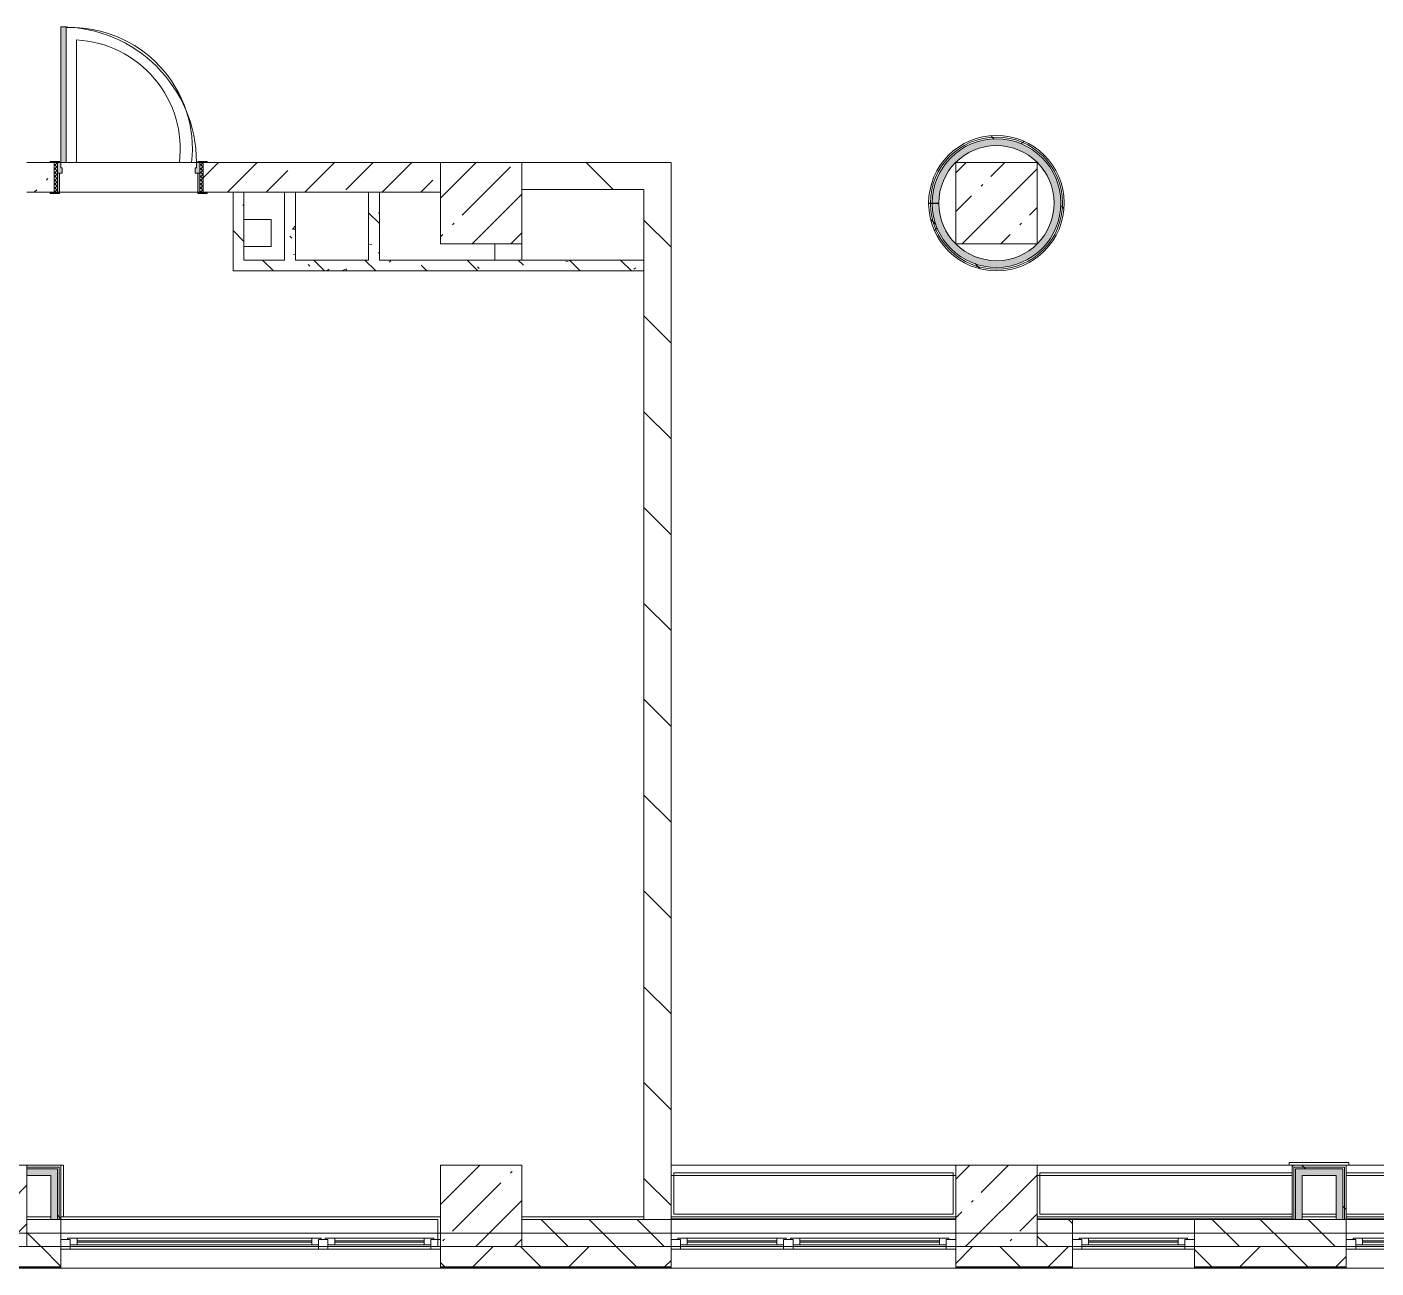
# Model space of a CAD drawing. Header units: millimetres. Extents: x 81731 to 272849, y -8553 to 29000.
# Drawn here: x 171999 to 181948, y -258 to 8900 of the extents above; entities that cross this region are included whole.
import ezdxf

# ---------------------------------------------------------------- set-up
doc = ezdxf.new("R2010")
doc.units = ezdxf.units.MM
for name, color, linetype, lineweight, true_color in [('A-DOOR-4', 7, 'Continuous', 5, 0xe2e2e2), ('A-DOOR-5', 7, 'Continuous', 5, 0xaaaaaa), ('A-DOOR-FRAM-2', 7, 'Continuous', 5, 0xe2e2e2), ('A-DOOR-FRAM-4', 7, 'Continuous', 5, 0xaaaaaa), ('A-FLOR-1', 7, 'Continuous', 5, 0xaaaaaa), ('I-WALL-22', 7, 'Continuous', 5, 0xe7e7e7), ('I-WALL-26', 7, 'Continuous', 5, 0x787878)]:
    doc.layers.add(name, color=color, linetype=linetype, lineweight=lineweight, true_color=true_color)
for name, color, linetype, lineweight in [('A-GLAZ-3', 7, 'Continuous', 5), ('A-WALL', 7, 'Continuous', 9), ('A-WALL-6', 7, 'Continuous', 5), ('I-WALL-24', 7, 'Continuous', 5), ('S-COLS-1', 7, 'Continuous', 5), ('Оси', 7, 'Continuous', 9)]:
    doc.layers.add(name, color=color, linetype=linetype, lineweight=lineweight)
pattern_1 = [(135, (145838.57, 0), (-353.553, -353.553), [])]
pattern_2 = [(135, (145838.57, 0), (-176.7767, -176.7767), [])]
pattern_3 = [(135, (145838.57, 0), (-377.171, -377.171), [533.4, -88.9, 17.78, -88.9]), (135, (145838.57, 376.94), (-377.171, -377.171), []), (50, (145838.57, 0), (637.6445, -55.787), [66.675, -733.425]), (355, (145838.6, 0), (-123.35, 668.699), [53.34, -586.74]), (100.451, (145891.7, -4.65), (514.299, 612.908), [56.665, -623.315]), (46.184, (145838.6, 177.8), (948.776, -147.15), [100.012, -1100.137]), (96.636, (145917.6, 165.5), (830.91, 865.997), [84.998, -934.973]), (351.184, (145838.6, 177.8), (830.918, 865.988), [80.01, -880.11]), (21, (145927.47, 133.35), (530.651, -357.928), [66.675, -733.425]), (326, (145927.5, 133.35), (216.308, 644.658), [53.34, -586.74]), (71.451, (145971.7, 103.5), (746.96, 286.724), [56.665, -623.315]), (37.5, (145838.57, 0), (10.8105, 295.9426), [16.764, -562.864, 16.764, -578.866, -588.962]), (37.5, (145838.57, 0), (10.8105, 295.9426), [-1175.258, 16.764, -572.198]), (7.5, (145838.57, 0), (233.869, 350.6318), [16.764, -322.834, 16.764, -549.529, -224.472]), (7.5, (145838.57, 0), (233.869, 350.6318), [-905.891, 16.764, -207.708]), (327.5, (145640.32, 0), (474.5678, -20.0513), [16.764, -205.486, 16.764, -676.656, -920.115]), (327.5, (145640.32, 0), (474.5678, -20.0513), [-915.67, 16.764, -903.351]), (317.5, (145551.42, 0), (518.452, 88.9934), [16.764, -272.161, 16.764, -443.738, -653.415]), (317.5, (145551.42, 0), (518.452, 88.9934), [-749.427, 16.764, -636.651])]
pattern_4 = [(45, (145838.6, 0), (-530.33, 530.33), []), (135, (145838.6, 0), (-530.33, -530.33), [])]

# ---------------------------------------------------------------- blocks, each defined once
blk = doc.blocks.new('BSC_Колонна _Прямоугольная - 600х600-23286269-2_4_3_птичка')
at = {"layer": 'S-COLS-1'}
h = blk.add_hatch(dxfattribs=at)
h.set_pattern_fill('FP_47', color=256, style=0, pattern_type=2)
h.set_pattern_definition([(45, (-29509.74, -7600), (-285.123, 285.123), []), (45, (-29224.6, -7600), (-285.123, 285.123), [504.031, -100.806, 16.764, -84.042])])
h.paths.add_polyline_path([(-300, -300), (300, -300), (300, 300), (-300, 300)])
for p, q in [((300, 300), (-300, 300)), ((-300, 300), (-300, -300)), ((300, -300), (300, 300)), ((-300, -300), (300, -300))]:
    blk.add_line(p, q, dxfattribs=at)
blk = doc.blocks.new('BSC_Колонна _Прямоугольная - 600х600-V82-2_4_3_птичка')
at = {"layer": 'S-COLS-1'}
h = blk.add_hatch(dxfattribs=at)
h.set_pattern_fill('FP_53', color=256, style=0, pattern_type=2)
h.set_pattern_definition([(45, (-25860, -200), (-285.123, 285.123), []), (45, (-25574.88, -200), (-285.123, 285.123), [504.031, -100.806, 16.764, -84.042])])
h.paths.add_polyline_path([(-105.1, -300), (300, -300), (300, 300), (-300, 300), (-300, -300)])
for p, q in [((300, 300), (-300, 300)), ((-300, 300), (-300, -300)), ((300, -300), (300, 300)), ((-300, -300), (300, -300))]:
    blk.add_line(p, q, dxfattribs=at)
blk = doc.blocks.new('BSC_Колонна _Прямоугольная - 600х600-V83-2_4_3_птичка')
at = {"layer": 'S-COLS-1'}
h = blk.add_hatch(dxfattribs=at)
h.set_pattern_fill('FP_54', color=256, style=0, pattern_type=2)
h.set_pattern_definition([(45, (-29509.74, -200), (-285.123, 285.123), []), (45, (-29224.6, -200), (-285.123, 285.123), [504.031, -100.806, 16.764, -84.042])])
h.paths.add_polyline_path([(-300, -300), (300, -300), (300, 300), (-300, 300)])
for p, q in [((300, 300), (-300, 300)), ((-300, 300), (-300, -300)), ((300, -300), (300, 300)), ((-300, -300), (300, -300))]:
    blk.add_line(p, q, dxfattribs=at)
blk = doc.blocks.new('BSC_Колонна _Прямоугольная - 600х600-V112-2_4_3_птичка')
at = {"layer": 'S-COLS-1'}
h = blk.add_hatch(dxfattribs=at)
h.set_pattern_fill('FP_88', color=256, style=0, pattern_type=2)
h.set_pattern_definition([(45, (-33310, -7600), (-285.123, 285.123), []), (45, (-33024.88, -7600), (-285.123, 285.123), [504.031, -100.806, 16.764, -84.042])])
h.paths.add_polyline_path([(-135, -300), (300, -300), (300, 300), (-300, 300), (-300, -300)])
for p, q in [((300, 300), (-300, 300)), ((-300, 300), (-300, -300)), ((300, -300), (300, 300)), ((-300, -300), (300, -300))]:
    blk.add_line(p, q, dxfattribs=at)
blk = doc.blocks.new('BSC_Колонна _Прямоугольная - 600х600-V113-2_4_3_птичка')
at = {"layer": 'S-COLS-1'}
h = blk.add_hatch(dxfattribs=at)
h.set_pattern_fill('FP_89', color=256, style=0, pattern_type=2)
h.set_pattern_definition([(45, (-33310, -200), (-285.123, 285.123), []), (45, (-33024.88, -200), (-285.123, 285.123), [504.031, -100.806, 16.764, -84.042])])
h.paths.add_polyline_path([(-300, -300), (300, -300), (300, 300), (-300, 300)])
for p, q in [((300, 300), (-300, 300)), ((-300, 300), (-300, -300)), ((300, -300), (300, 300)), ((-300, -300), (300, -300))]:
    blk.add_line(p, q, dxfattribs=at)
blk = doc.blocks.new('120_Окно_СКБ_2Ст - 120_Окно_СКБ_2Ст 2100х2400 _мал створка справа_-22446225-2_4_3_птичка')
at = {"layer": 'A-GLAZ-3'}
for p, q in [((-1050, -127), (-1050, -57)), ((-1050, -57), (-980, -57)), ((1050, -57), (-1050, -57)), ((-980, -57), (-980, -127)), ((150, -87), (-980, -87)), ((-980, -87), (-980, -127)), ((-930, -137), (-930, -87)), ((100, -137), (100, -87)), ((150, -127), (150, -57)), ((150, -57), (220, -57)), ((150, -127), (150, -87)), ((220, -57), (220, -127)), ((980, -87), (220, -87)), ((220, -87), (220, -127)), ((270, -137), (270, -87)), ((930, -137), (930, -87)), ((980, -127), (980, -57)), ((980, -57), (1050, -57)), ((980, -127), (980, -87)), ((1050, -57), (1050, -127)), ((-980, -127), (-1050, -127)), ((-1050, -127), (-1000, -127)), ((-980, -127), (-1000, -127)), ((-1000, -127), (-1000, -137)), ((-1000, -137), (170, -137)), ((170, -137), (-1000, -137)), ((-930, -107), (100, -107)), ((100, -117), (-930, -117)), ((220, -127), (150, -127)), ((170, -127), (150, -127)), ((170, -127), (200, -127)), ((170, -137), (170, -127)), ((220, -127), (200, -127)), ((200, -127), (200, -137)), ((200, -137), (1000, -137)), ((1000, -137), (200, -137)), ((270, -107), (930, -107)), ((930, -117), (270, -117)), ((1050, -127), (980, -127)), ((1000, -127), (980, -127)), ((1000, -127), (1050, -127)), ((1000, -137), (1000, -127))]:
    blk.add_line(p, q, dxfattribs=at)
blk = doc.blocks.new('110_Дверь_СКБ_1Ст_Внутренняя1 - Д-4к_п__1100x2100h_Артистические EI30-V161-2_4_3_птичка')
at = {"layer": 'A-DOOR-4'}
h = blk.add_hatch(color=256, dxfattribs=at)
h.paths.add_polyline_path([(537.5, 30), (537.5, 110), (512.5, 110), (512.5, 70), (502.5, 70), (502.5, 30)])
h.paths.add_polyline_path([(-477.5, 30), (-477.5, 70), (-487.5, 70), (-487.5, 110), (-512.5, 110), (-512.5, 30)])
at = {"layer": 'A-DOOR-5'}
h = blk.add_hatch(dxfattribs=at)
h.set_pattern_fill('FP_21', color=256, style=0, pattern_type=2)
h.set_pattern_definition([(135, (1751.41, 174.685), (-14.14214, -14.14214), []), (225, (1751.41, 174.685), (14.14214, -14.14214), [])])
h.paths.add_polyline_path([(562.5, -110), (562.5, 110), (537.5, 110), (537.5, -110)])
at = {"layer": 'A-DOOR-FRAM-2'}
for points in [[(-447.5, 110), (-447.5, 1110), (-487.5, 1110), (-487.5, 110)], [(-497.5, 110), (-497.5, 118), (-567.5, 118), (-567.5, 110)], [(592.5, 110), (592.5, 118), (522.5, 118), (522.5, 110)], [(-497.5, -110), (-497.5, 30), (-512.5, 30), (-512.5, -110)], [(537.5, -110), (537.5, 30), (522.5, 30), (522.5, -110)], [(-497.5, -118), (-497.5, -110), (-567.5, -110), (-567.5, -118)], [(592.5, -118), (592.5, -110), (522.5, -110), (522.5, -118)]]:
    blk.add_hatch(color=256, dxfattribs=at).paths.add_polyline_path(points)
at = {"layer": 'A-DOOR-FRAM-4'}
h = blk.add_hatch(dxfattribs=at)
h.set_pattern_fill('FP_22', color=256, style=0, pattern_type=2)
h.set_pattern_definition([(45, (-371.384, 174.685), (-14.1421, 14.1421), []), (135, (-371.384, 174.685), (-14.1421, -14.1421), [])])
h.paths.add_polyline_path([(-512.5, -110), (-512.5, 110), (-537.5, 110), (-537.5, -110)])
at = {"layer": 'A-DOOR-5'}
for p, q in [((-487.5, 1110), (-487.5, 110)), ((-447.5, 1110), (-487.5, 1110)), ((-447.5, 110), (-447.5, 1110)), ((-487.5, 110), (-447.5, 110))]:
    blk.add_line(p, q, dxfattribs=at)
blk.add_arc((-487.5, 110), 1000, 360, 90, dxfattribs=at)
at = {"layer": 'A-DOOR-FRAM-4'}
for p, q in [((-497.5, 118), (-567.5, 118)), ((-567.5, 118), (-567.5, 110)), ((-567.5, 110), (-497.5, 110)), ((-512.5, 110), (-537.5, 110)), ((-537.5, 110), (-537.5, -110)), ((-487.5, 110), (-512.5, 110)), ((-512.5, 110), (-512.5, 30)), ((-512.5, -110), (-512.5, 110)), ((-497.5, 110), (-512.5, 110)), ((-512.5, 110), (-512.5, 109)), ((-512.5, 109), (-497.5, 109)), ((-497.5, 110), (-497.5, 118)), ((-497.5, 109), (-497.5, 110)), ((-487.5, 70), (-487.5, 110)), ((512.5, 110), (512.5, 70)), ((537.5, 110), (512.5, 110)), ((592.5, 118), (522.5, 118)), ((522.5, 118), (522.5, 110)), ((537.5, 110), (522.5, 110)), ((522.5, 110), (522.5, 109)), ((522.5, 110), (592.5, 110)), ((522.5, 109), (537.5, 109)), ((537.5, 30), (537.5, 110)), ((562.5, 110), (537.5, 110)), ((537.5, 110), (537.5, -110)), ((537.5, 109), (537.5, 110)), ((562.5, -110), (562.5, 110)), ((592.5, 110), (592.5, 118)), ((-512.5, 30), (-477.5, 30)), ((-497.5, 30), (-512.5, 30)), ((-512.5, 30), (-512.5, -110)), ((-497.5, -110), (-497.5, 30)), ((-477.5, 70), (-487.5, 70)), ((-477.5, 30), (-477.5, 70)), ((512.5, 70), (502.5, 70)), ((502.5, 70), (502.5, 30)), ((502.5, 30), (537.5, 30)), ((537.5, 30), (522.5, 30)), ((522.5, 30), (522.5, -110)), ((537.5, -110), (537.5, 30)), ((-497.5, -110), (-567.5, -110)), ((-567.5, -110), (-567.5, -118)), ((-567.5, -118), (-497.5, -118)), ((-537.5, -110), (-512.5, -110)), ((-512.5, -110), (-497.5, -110)), ((-497.5, -118), (-497.5, -110)), ((522.5, -110), (537.5, -110)), ((592.5, -110), (522.5, -110)), ((522.5, -110), (522.5, -118)), ((522.5, -118), (592.5, -118)), ((537.5, -110), (562.5, -110)), ((592.5, -118), (592.5, -110))]:
    blk.add_line(p, q, dxfattribs=at)
blk = doc.blocks.new('120_Окно_СКБ_2Ст - 120_Окно_СКБ_2Ст 2800х2500 4-24273432-2_4_3_птичка')
at = {"layer": 'A-GLAZ-3'}
for p, q in [((-1400, -127), (-1400, -57)), ((-1400, -57), (-1330, -57)), ((1400, -57), (-1400, -57)), ((-1330, -57), (-1330, -127)), ((-570, -87), (-1330, -87)), ((-1330, -87), (-1330, -127)), ((-1280, -137), (-1280, -87)), ((-620, -137), (-620, -87)), ((-570, -127), (-570, -57)), ((-570, -57), (-500, -57)), ((-570, -127), (-570, -87)), ((-500, -57), (-500, -127)), ((1330, -87), (-500, -87)), ((-500, -87), (-500, -127)), ((-450, -137), (-450, -87)), ((1280, -137), (1280, -87)), ((1330, -127), (1330, -57)), ((1330, -57), (1400, -57)), ((1330, -127), (1330, -87)), ((1400, -57), (1400, -127)), ((-1330, -127), (-1400, -127)), ((-1400, -127), (-1350, -127)), ((-1330, -127), (-1350, -127)), ((-1350, -127), (-1350, -137)), ((-1350, -137), (-550, -137)), ((-550, -137), (-1350, -137)), ((-1280, -107), (-620, -107)), ((-620, -117), (-1280, -117)), ((-500, -127), (-570, -127)), ((-550, -127), (-570, -127)), ((-550, -127), (-520, -127)), ((-550, -137), (-550, -127)), ((-500, -127), (-520, -127)), ((-520, -127), (-520, -137)), ((-520, -137), (1350, -137)), ((1350, -137), (-520, -137)), ((-450, -107), (1280, -107)), ((1280, -117), (-450, -117)), ((1400, -127), (1330, -127)), ((1350, -127), (1330, -127)), ((1350, -127), (1400, -127)), ((1350, -137), (1350, -127))]:
    blk.add_line(p, q, dxfattribs=at)
blk = doc.blocks.new('120_Окно_СКБ_1Ст - 120_Окно_СКБ_1Ст 900х2500_h_-20664874-2_4_3_птичка')
at = {"layer": 'A-GLAZ-3'}
for p, q in [((-450, -127), (-450, -57)), ((-450, -57), (-380, -57)), ((450, -57), (-450, -57)), ((-380, -57), (-380, -127)), ((380, -87), (-380, -87)), ((-380, -87), (-380, -127)), ((-330, -137), (-330, -87)), ((330, -137), (330, -87)), ((380, -127), (380, -57)), ((380, -57), (450, -57)), ((380, -127), (380, -87)), ((450, -57), (450, -127)), ((-380, -127), (-450, -127)), ((-450, -127), (-400, -127)), ((-380, -127), (-400, -127)), ((-400, -127), (-400, -137)), ((-400, -137), (400, -137)), ((400, -137), (-400, -137)), ((-330, -107), (330, -107)), ((330, -117), (-330, -117)), ((450, -127), (380, -127)), ((400, -127), (380, -127)), ((400, -127), (450, -127)), ((400, -137), (400, -127))]:
    blk.add_line(p, q, dxfattribs=at)
blk = doc.blocks.new('Зашивка приборов отопления23 - Зашивка приборов отопления-33321838-2_4_3_птичка')
at = {"layer": 'A-WALL-6'}
for p, q in [((36640, 23400), (34540, 23400)), ((34540, 23079), (36640, 23079)), ((36640, 23079), (34540, 23079)), ((34540, 23004), (36640, 23004))]:
    blk.add_line(p, q, dxfattribs=at)
blk = doc.blocks.new('Зашивка приборов отопления24 - Зашивка приборов отопления-33321996-2_4_3_птичка')
at = {"layer": 'A-WALL-6'}
for p, q in [((36640, 23400), (34760, 23400)), ((34760, 23079), (36640, 23079)), ((36640, 23079), (34760, 23079)), ((34760, 23004), (36640, 23004))]:
    blk.add_line(p, q, dxfattribs=at)
blk = doc.blocks.new('Зашивка приборов отопления25 - Зашивка приборов отопления-33322064-2_4_3_птичка')
at = {"layer": 'A-WALL-6'}
for p, q in [((36640, 23400), (34540, 23400)), ((34540, 23104), (34540, 23079)), ((34540, 23079), (36640, 23079)), ((36640, 23079), (34540, 23079)), ((34540, 23079), (34540, 23004)), ((34540, 23004), (36640, 23004))]:
    blk.add_line(p, q, dxfattribs=at)

msp = doc.modelspace()

# ---------------------------------------------------------------- hatches: boundary and pattern name
at = {"layer": 'A-WALL-6'}
h = msp.add_hatch(dxfattribs=at)
h.set_pattern_fill('FP_76', color=256, style=0, pattern_type=2)
h.set_pattern_definition(pattern_2)
h.paths.add_polyline_path([(172248.3, -100), (172248.3, 100), (171998.6, 100), (171998.6, -100), (172057.2, -100)])
h = msp.add_hatch(dxfattribs=at)
h.set_pattern_fill('FP_76', color=256, style=0, pattern_type=2)
h.set_pattern_definition(pattern_2)
h.paths.add_polyline_path([(176748.6, -100), (176748.6, 100), (175648.3, 100), (175648.3, -100), (176694.8, -100)])
h = msp.add_hatch(dxfattribs=at)
h.set_pattern_fill('FP_76', color=256, style=0, pattern_type=2)
h.set_pattern_definition(pattern_2)
h.paths.add_polyline_path([(180868.6, -100), (181728.6, -100), (181728.6, 100), (180608.6, 100), (180608.6, -100)])
h.paths.add_polyline_path([(179448.6, -100), (179708.6, -100), (179708.6, 100), (179448.6, 100)])
h = msp.add_hatch(dxfattribs=at)
h.set_pattern_fill('FP_66', color=256, style=0, pattern_type=2)
h.set_pattern_definition([(45, (145838.57, 0), (-353.5534, 353.5534), []), (135, (145838.57, 0), (-353.5534, -353.5534), [])])
h.paths.add_polyline_path([(221538.6, -250), (221538.6, -100), (217398.6, -100), (217398.6, -250), (220752, -250)])
h.paths.add_polyline_path([(215186.9, -250), (216498.6, -250), (216498.6, -100), (212898.6, -100), (212898.6, -250), (213331.8, -250)])
h.paths.add_polyline_path([(207766.7, -250), (207898.6, -250), (207898.6, -100), (206748.6, -100), (206748.6, -250), (206839.2, -250)])
h.paths.add_polyline_path([(202748.6, -250), (202998.6, -250), (202998.6, -100), (202248.6, -100), (202248.6, -250), (202665.4, -250)])
h.paths.add_polyline_path([(204648.6, -250), (204648.6, -100), (203898.6, -100), (203898.6, -250), (204056.6, -250)])
h.paths.add_polyline_path([(210998.6, -250), (211998.6, -250), (211998.6, -100), (210998.6, -100)])
h.paths.add_polyline_path([(199148.6, -250), (199148.6, -100), (197748.6, -100), (197748.6, -250), (198491.5, -250)])
h.paths.add_polyline_path([(194648.6, -250), (194648.6, -100), (193248.6, -100), (193248.6, -250), (193853.9, -250)])
h.paths.add_polyline_path([(191071.4, -250), (191148.6, -250), (191148.6, -100), (190774.9, -100), (190774.9, -250)])
h.paths.add_polyline_path([(189248.6, -250), (189874.9, -250), (189874.9, -100), (188498.6, -100), (188498.6, -250), (189216.3, -250)])
h.paths.add_polyline_path([(181728.6, -250), (181728.6, -100), (180608.6, -100), (180608.6, -250), (181332.4, -250)])
h.paths.add_polyline_path([(184878.6, -250), (185398.6, -250), (185398.6, -100), (183828.6, -100), (183828.6, -250), (184578.7, -250)])
h.paths.add_polyline_path([(179013.6, -250), (179708.6, -250), (179708.6, -100), (178848.6, -100), (178848.6, -250)])
h.paths.add_polyline_path([(176694.8, -250), (176748.6, -250), (176748.6, -100), (175048.3, -100), (175048.3, -250), (176231, -250)])
h.paths.add_polyline_path([(167883.4, -250), (168548.6, -250), (168548.6, -100), (167448.6, -100), (167448.6, -250)])
h.paths.add_polyline_path([(162318.2, -250), (163098.6, -250), (163098.6, -100), (161948.6, -100), (161948.6, -250)])
h.paths.add_polyline_path([(163998.6, -250), (164648.6, -250), (164648.6, -100), (163998.6, -100)])
h.paths.add_polyline_path([(170648.6, -250), (172248.3, -250), (172248.3, -100), (170648.6, -100)])
h.paths.add_polyline_path([(154398.6, -250), (154398.6, -100), (150468.6, -100), (150468.6, -250), (153970.6, -250)])
h.paths.add_polyline_path([(148405.4, -250), (149568.6, -250), (149568.6, -100), (145578.6, -100), (145578.6, -250), (146550.4, -250)])
h.paths.add_polyline_path([(157498.6, -250), (158848.6, -250), (158848.6, -100), (157498.6, -100)])
at = {"layer": 'I-WALL-22'}
for points in [[(179170.7, 7125.5), (179246.4, 7135.2), (179350.8, 7171.9), (179388.4, 7190), (179451, 7233.7), (179505.8, 7286.9), (179551.3, 7348.2), (179586.5, 7415.9), (179610.3, 7488.5), (179622.2, 7563.9), (179621.9, 7640.2), (179609.3, 7715.5), (179584.9, 7787.8), (179549.1, 7855.3), (179477.4, 7940.7), (179447.8, 7968.9), (179384.9, 8012), (179315.8, 8044.6), (179242.5, 8065.6), (179166.7, 8074.7), (179090.4, 8071.4), (179013.6, 8055.2), (178944.3, 8028.8), (178878.2, 7990.6), (178819.1, 7942.2), (178768.6, 7885), (178727.8, 7820.5), (178697.9, 7750.2), (178679.7, 7676.1), (178673.6, 7600), (178723.6, 7600), (178729.7, 7671.7), (178751.8, 7750.3), (178777.4, 7807), (178817.7, 7866.7), (178867.4, 7918.7), (178925.2, 7961.6), (179013.6, 8001.5), (179058.3, 8015.3), (179129.6, 8024.6), (179201.6, 8021.7), (179272, 8006.7), (179338.8, 7980), (179400.3, 7942.5), (179454.4, 7895.1), (179499.9, 7839.2), (179544.5, 7750.3), (179559.4, 7708.7), (179571.9, 7637.8), (179572.2, 7565.8), (179560.3, 7494.8), (179536.7, 7426.8), (179501.9, 7363.8), (179448.5, 7300), (179403.2, 7259.7), (179342.1, 7221.6), (179275.5, 7194.4), (179205.2, 7178.8), (179133.3, 7175.3), (179061.8, 7183.9), (178992.9, 7204.6), (178928.3, 7236.5), (178848.6, 7301.1), (178820, 7330.5), (178779.2, 7389.8), (178749, 7455.2), (178730.3, 7524.7), (178723.6, 7596.4), (178673.6, 7595.9), (178680.4, 7519.9), (178699.3, 7445.9), (178729.7, 7375.9), (178771, 7311.7), (178822.1, 7255), (178881.6, 7207.1), (178948, 7169.4), (179019.5, 7142.9), (179094.4, 7128.1)], [(172173.6, 425), (172173.6, 475), (171998.6, 475), (171998.6, 425)], [(172173.6, 100), (172223.6, 100), (172223.6, 475), (172173.6, 475), (172173.6, 230.5)], [(181353.6, 100), (181403.6, 100), (181403.6, 475), (181353.6, 475), (181353.6, 230.5)], [(181653.6, 425), (181703.6, 425), (181703.6, 475), (181403.6, 475), (181403.6, 425)], [(181703.6, 100), (181703.6, 425), (181653.6, 425), (181653.6, 100)]]:
    msp.add_hatch(color=256, dxfattribs=at).paths.add_polyline_path(points)
at = {"layer": 'I-WALL-24'}
h = msp.add_hatch(dxfattribs=at)
h.set_pattern_fill('FP_160', color=256, style=0, pattern_type=2)
h.set_pattern_definition(pattern_4)
h.paths.add_polyline_path([(179151.8, 7100), (179229.9, 7106.7), (179305.9, 7125.4), (179404, 7171.9), (179444.7, 7197.1), (179504, 7248.3), (179554.6, 7308.2), (179595.2, 7375.2), (179624.8, 7447.7), (179642.8, 7524), (179648.6, 7602.1), (179642.1, 7680.2), (179623.5, 7756.3), (179593.2, 7828.6), (179552.1, 7895.3), (179477.4, 7974.7), (179441.2, 8005.4), (179374.3, 8046.1), (179301.9, 8075.9), (179225.6, 8094), (179147.5, 8100), (179069.4, 8093.7), (178993.2, 8075.3), (178920.9, 8045.2), (178854.2, 8004.1), (178794.6, 7953.2), (178743.8, 7893.5), (178702.9, 7826.7), (178672, 7750.3), (178654.7, 7678.1), (178648.6, 7600), (178661.1, 7600), (178667.4, 7678.1), (178686.1, 7754.2), (178716.8, 7826.3), (178758.6, 7892.5), (178810.5, 7951.2), (178871.1, 8000.8), (178938.9, 8040.1), (179013.6, 8068.3), (179088.8, 8083.8), (179167.1, 8087.1), (179244.9, 8077.9), (179320.2, 8056.3), (179391.1, 8022.9), (179477.4, 7957.9), (179512.4, 7924.5), (179559.7, 7862), (179596.3, 7792.8), (179621.4, 7718.5), (179634.3, 7641.3), (179634.7, 7562.9), (179622.4, 7485.5), (179598, 7411.1), (179561.9, 7341.5), (179515.2, 7278.7), (179459, 7224.1), (179379.5, 7171.9), (179324.1, 7145.2), (179249, 7123), (179171.3, 7113), (179093, 7115.7), (179013.6, 7131.8), (178918.4, 7171.9), (178874.6, 7196.8), (178813.5, 7245.9), (178761.1, 7304.1), (178718.7, 7370), (178687.4, 7441.9), (178668.1, 7517.8), (178661.1, 7595.8), (178648.6, 7595.7), (178655.4, 7517.7), (178674.3, 7441.6), (178704.9, 7369.5), (178746.3, 7303), (178797.7, 7243.8), (178857.6, 7193.4), (178924.7, 7152.9), (179013.6, 7119.6), (179073.6, 7105.6)])
h = msp.add_hatch(dxfattribs=at)
h.set_pattern_fill('FP_160', color=256, style=0, pattern_type=2)
h.set_pattern_definition(pattern_4)
h.paths.add_polyline_path([(179171.3, 7113), (179249, 7123), (179324.1, 7145.2), (179394.7, 7179.2), (179477.4, 7241.9), (179515.2, 7278.7), (179561.9, 7341.5), (179598, 7411.1), (179622.4, 7485.5), (179634.7, 7562.9), (179634.3, 7641.3), (179610.7, 7750.3), (179596.3, 7792.8), (179559.7, 7862), (179512.4, 7924.5), (179455.7, 7978.6), (179391.1, 8022.9), (179320.2, 8056.3), (179244.9, 8077.9), (179167.1, 8087.1), (179088.8, 8083.8), (179012.1, 8068), (178938.9, 8040.1), (178871.1, 8000.8), (178810.5, 7951.2), (178758.6, 7892.5), (178716.8, 7826.3), (178685.1, 7750.3), (178667.4, 7678.1), (178661.1, 7600), (178673.6, 7600), (178679.7, 7676.1), (178698, 7750.3), (178727.8, 7820.5), (178768.6, 7885), (178819.1, 7942.2), (178878.2, 7990.6), (178944.3, 8028.8), (179015.6, 8056), (179090.4, 8071.4), (179166.7, 8074.7), (179242.5, 8065.6), (179315.8, 8044.6), (179384.9, 8012), (179447.8, 7968.9), (179503.1, 7916.2), (179549.1, 7855.3), (179584.9, 7787.8), (179609.3, 7715.5), (179621.9, 7640.2), (179622.2, 7563.9), (179610.3, 7488.5), (179586.5, 7415.9), (179551.3, 7348.2), (179505.8, 7286.9), (179451, 7233.7), (179388.4, 7190), (179319.6, 7156.9), (179246.4, 7135.2), (179170.7, 7125.5), (179094.4, 7128.1), (179013.6, 7145.1), (178943.7, 7171.9), (178881.6, 7207.1), (178822.1, 7255), (178771, 7311.7), (178729.7, 7375.9), (178699.3, 7445.9), (178680.4, 7519.9), (178673.6, 7595.9), (178661.1, 7595.8), (178668.1, 7517.8), (178687.4, 7441.9), (178718.7, 7370), (178761.1, 7304.1), (178813.5, 7245.9), (178874.6, 7196.8), (178942.7, 7158.1), (179016.1, 7130.8), (179093, 7115.7)])
h = msp.add_hatch(dxfattribs=at)
h.set_pattern_fill('FP_74', color=256, style=0, pattern_type=2)
h.set_pattern_definition([(45, (145838.57, 0), (-285.123, 285.123), []), (45, (146123.7, 0), (-285.123, 285.123), [504.031, -100.806, 16.764, -84.042])])
h.paths.add_polyline_path([(173898.6, 7680), (175048.3, 7680), (175048.3, 7900), (173298.6, 7900), (173298.6, 7680), (173598.6, 7680)])
h.paths.add_polyline_path([(172168.6, 7680), (172198.6, 7680), (172198.6, 7900), (171998.6, 7900), (171998.6, 7680)])
h = msp.add_hatch(dxfattribs=at)
h.set_pattern_fill('FP_77', color=256, style=0, pattern_type=2)
h.set_pattern_definition(pattern_1)
h.paths.add_polyline_path([(176548.6, 7700), (176748.6, 7700), (176748.6, 7900), (175648.3, 7900), (175648.3, 7700), (176231, 7700)])
h = msp.add_hatch(dxfattribs=at)
h.set_pattern_fill('FP_77', color=256, style=0, pattern_type=2)
h.set_pattern_definition(pattern_1)
h.paths.add_polyline_path([(176748.6, 100), (176748.6, 7700), (176548.6, 7700), (176548.6, 100), (176694.8, 100)])
h = msp.add_hatch(dxfattribs=at)
h.set_pattern_fill('FP_160', color=256, style=0, pattern_type=2)
h.set_pattern_definition(pattern_4)
h.paths.add_polyline_path([(172236.1, 100), (172248.6, 100), (172248.6, 500), (172236.1, 500), (172236.1, 230.5)])
h = msp.add_hatch(dxfattribs=at)
h.set_pattern_fill('FP_160', color=256, style=0, pattern_type=2)
h.set_pattern_definition(pattern_4)
h.paths.add_polyline_path([(181341.1, 100), (181341.1, 500), (181328.6, 500), (181332.4, 100)])
h = msp.add_hatch(dxfattribs=at)
h.set_pattern_fill('FP_160', color=256, style=0, pattern_type=2)
h.set_pattern_definition(pattern_4)
h.paths.add_polyline_path([(181341.1, 487.5), (181728.6, 487.5), (181728.6, 500), (181341.1, 500)])
h = msp.add_hatch(dxfattribs=at)
h.set_pattern_fill('FP_160', color=256, style=0, pattern_type=2)
h.set_pattern_definition(pattern_4)
h.paths.add_polyline_path([(172223.6, 100), (172236.1, 100), (172236.1, 487.5), (172223.6, 487.5), (172223.6, 230.5)])
h = msp.add_hatch(dxfattribs=at)
h.set_pattern_fill('FP_160', color=256, style=0, pattern_type=2)
h.set_pattern_definition(pattern_4)
h.paths.add_polyline_path([(181703.6, 475), (181716.1, 475), (181716.1, 487.5), (181353.6, 487.5), (181353.6, 475), (181403.6, 475)])
h = msp.add_hatch(dxfattribs=at)
h.set_pattern_fill('FP_160', color=256, style=0, pattern_type=2)
h.set_pattern_definition(pattern_4)
h.paths.add_polyline_path([(181703.6, 100), (181716.1, 100), (181716.1, 475), (181703.6, 475), (181703.6, 230.5)])
h = msp.add_hatch(dxfattribs=at)
h.set_pattern_fill('FP_160', color=256, style=0, pattern_type=2)
h.set_pattern_definition(pattern_4)
h.paths.add_polyline_path([(181728.6, 100), (181728.6, 487.5), (181716.1, 487.5), (181716.1, 100)])
at = {"layer": 'I-WALL-26'}
h = msp.add_hatch(dxfattribs=at)
h.set_pattern_fill('FP_81', color=256, style=0, pattern_type=2)
h.set_pattern_definition(pattern_3)
h.paths.add_polyline_path([(173598.6, 7100), (173598.6, 7680), (173518.6, 7680), (173518.6, 7100)])
h = msp.add_hatch(dxfattribs=at)
h.set_pattern_fill('FP_81', color=256, style=0, pattern_type=2)
h.set_pattern_definition(pattern_3)
h.paths.add_polyline_path([(173978.6, 7180), (173978.6, 7680), (173898.6, 7680), (173898.6, 7180)])
h = msp.add_hatch(dxfattribs=at)
h.set_pattern_fill('FP_81', color=256, style=0, pattern_type=2)
h.set_pattern_definition(pattern_3)
h.paths.add_polyline_path([(174598.3, 7180), (174598.3, 7680), (174518.3, 7680), (174518.3, 7180)])
h = msp.add_hatch(dxfattribs=at)
h.set_pattern_fill('FP_81', color=256, style=0, pattern_type=2)
h.set_pattern_definition(pattern_3)
h.paths.add_polyline_path([(176548.6, 7100), (176548.6, 7180), (173598.6, 7180), (173598.6, 7100), (176231, 7100)])

# ---------------------------------------------------------------- linework, layer by layer
at = {"layer": 'A-FLOR-1'}
for p, q in [((172363.6, 7900), (172363.6, 8804)), ((173248.6, 7900), (172288.6, 7900)), ((173598.6, 7480), (173798.3, 7480)), ((173798.3, 7480), (173798.3, 7280)), ((173798.3, 7280), (173598.6, 7280)), ((172248.6, 500), (172268.6, 500)), ((172268.6, 500), (172268.6, 120)), ((181307.6, 500), (181307.6, 520)), ((181307.6, 520), (181747.6, 520)), ((181747.6, 520), (181747.6, 500)), ((176768.6, 445), (176768.6, 140)), ((178828.6, 445), (176768.6, 445)), ((178828.6, 140), (178828.6, 445)), ((181328.6, 445), (179468.6, 445)), ((179468.6, 445), (179468.6, 140)), ((184088.6, 445), (181728.6, 445)), ((176768.6, 140), (178828.6, 140)), ((179468.6, 140), (181328.6, 140)), ((181403.6, 140), (181653.6, 140)), ((181728.6, 140), (183808.6, 140))]:
    msp.add_line(p, q, dxfattribs=at)
for radius, start, end in [(895, 353.58484, 92.24174), (805, 352.86408, 87.15183)]:
    msp.add_arc((172323.6, 8000), radius, start, end, dxfattribs=at)
at = {"layer": 'A-WALL'}
for p, q in [((173598.6, 7680), (173518.6, 7680)), ((173978.6, 7680), (173898.6, 7680)), ((175448.3, 7180), (175648.3, 7180)), ((172236.1, 487.5), (171998.6, 487.5)), ((172223.6, 475), (171998.6, 475)), ((172223.6, 100), (172223.6, 475)), ((172236.1, 100), (172236.1, 487.5)), ((181341.1, 487.5), (181341.1, 100)), ((181716.1, 487.5), (181341.1, 487.5)), ((181353.6, 475), (181353.6, 100)), ((181703.6, 475), (181353.6, 475)), ((181703.6, 100), (181703.6, 475)), ((181716.1, 100), (181716.1, 487.5)), ((176548.6, 100), (176748.6, 100)), ((171998.6, -100), (172248.3, -100)), ((175648.3, -100), (176748.6, -100)), ((179448.6, -100), (179708.6, -100)), ((180608.6, -100), (181728.6, -100)), ((170648.6, -250), (172248.3, -250)), ((170648.6, -253), (172248.3, -253)), ((175048.3, -250), (176748.6, -250)), ((175048.3, -253), (176748.6, -253)), ((178848.6, -250), (179708.6, -250)), ((178848.6, -253), (179708.6, -253)), ((180608.6, -250), (181728.6, -250)), ((180608.6, -253), (181728.6, -253))]:
    msp.add_line(p, q, dxfattribs=at)
for radius in [487.5, 475]:
    msp.add_arc((179148.6, 7600), radius, 180.49142, 180, dxfattribs=at)
at = {"layer": 'A-WALL-6'}
for p, q in [((172173.6, 100), (171998.6, 100)), ((172248.3, -258), (172248.3, 100)), ((172248.6, 100), (175028.3, 100)), ((175028.3, -100), (175028.3, 100)), ((176548.6, 100), (175648.3, 100)), ((176748.6, -258), (176748.6, 100)), ((176748.6, 100), (178848.6, 100)), ((179448.6, 100), (183808.6, 100)), ((179708.6, -258), (179708.6, 100)), ((180608.6, 100), (180608.6, -258)), ((181728.6, -258), (181728.6, 100)), ((175048.3, -100), (175048.3, -258)), ((178848.6, -100), (178848.6, -258)), ((179708.6, -100), (183828.6, -100)), ((180608.6, -258), (163998.6, -258)), ((203898.6, -258), (180608.6, -258))]:
    msp.add_line(p, q, dxfattribs=at)
at = {"layer": 'I-WALL-24'}
for p, q in [((172168.6, 7900), (171998.6, 7900)), ((175048.3, 7900), (173328.6, 7900)), ((176748.6, 7900), (175648.3, 7900)), ((176748.6, 100), (176748.6, 7900)), ((171998.6, 7680), (172168.6, 7680)), ((173258.6, 7680), (172238.6, 7680)), ((173328.6, 7680), (173518.6, 7680)), ((173518.6, 7680), (173518.6, 7100)), ((173598.6, 7680), (173898.6, 7680)), ((173598.6, 7180), (173598.6, 7680)), ((173898.6, 7680), (173898.6, 7180)), ((173978.6, 7680), (175048.3, 7680)), ((173978.6, 7180), (173978.6, 7680)), ((174518.3, 7680), (174518.3, 7180)), ((174598.3, 7180), (174598.3, 7680)), ((175648.3, 7700), (176548.6, 7700)), ((176548.6, 7700), (176548.6, 100)), ((178648.6, 7600), (178723.6, 7600)), ((178723.6, 7596.4), (178648.6, 7595.7)), ((175448.3, 7300), (175448.3, 7180)), ((175648.3, 7180), (175648.3, 7300)), ((173898.6, 7180), (173598.6, 7180)), ((174518.3, 7180), (173978.6, 7180)), ((175448.3, 7180), (174598.3, 7180)), ((176548.6, 7180), (175648.3, 7180)), ((173518.6, 7100), (176548.6, 7100)), ((172248.6, 500), (171998.6, 500)), ((172248.6, 100), (172248.6, 500)), ((181328.6, 500), (181328.6, 100)), ((181728.6, 500), (181328.6, 500)), ((181728.6, 100), (181728.6, 500)), ((171998.6, 425), (172173.6, 425)), ((172173.6, 425), (172173.6, 100)), ((181403.6, 100), (181403.6, 425)), ((181403.6, 425), (181653.6, 425)), ((181653.6, 425), (181653.6, 100)), ((171998.6, 120), (172173.6, 120)), ((172173.6, 100), (172248.6, 100)), ((172247.9, 120), (175048.3, 120)), ((175648.3, 120), (176548.6, 120)), ((176748.6, 120), (178848.6, 120)), ((179448.6, 120), (181329.2, 120)), ((181403.6, 120), (181653.6, 120)), ((181727.8, 120), (183808.6, 120)), ((175048.3, -100), (172248.3, -100)), ((178848.6, -100), (176748.6, -100))]:
    msp.add_line(p, q, dxfattribs=at)
for radius in [500, 425]:
    msp.add_arc((179148.6, 7600), radius, 180.49142, 180, dxfattribs=at)
at = {"layer": 'Оси'}
msp.add_line((171828.6, 0), (184328.6, 0), dxfattribs=at)

# ---------------------------------------------------------------- block references
at = {"layer": 'A-DOOR-5'}
msp.add_blockref('110_Дверь_СКБ_1Ст_Внутренняя1 - Д-4к_п__1100x2100h_Артистические EI30-V161-2_4_3_птичка', (172736.1, 7790), dxfattribs=at)
at = {"layer": 'A-GLAZ-3', "rotation": 180}
for name, p in [('120_Окно_СКБ_2Ст - 120_Окно_СКБ_2Ст 2800х2500 4-24273432-2_4_3_птичка', (173648.3, -175)), ('120_Окно_СКБ_2Ст - 120_Окно_СКБ_2Ст 2100х2400 _мал створка справа_-22446225-2_4_3_птичка', (177798.6, -175)), ('120_Окно_СКБ_1Ст - 120_Окно_СКБ_1Ст 900х2500_h_-20664874-2_4_3_птичка', (180158.6, -175)), ('120_Окно_СКБ_2Ст - 120_Окно_СКБ_2Ст 2100х2400 _мал створка справа_-22446225-2_4_3_птичка', (182778.6, -175))]:
    msp.add_blockref(name, p, dxfattribs=at)
at = {"layer": 'A-WALL-6', "rotation": 180}
for name, p in [('Зашивка приборов отопления23 - Зашивка приборов отопления-33321838-2_4_3_птичка', (213388.6, 23504)), ('Зашивка приборов отопления24 - Зашивка приборов отопления-33321996-2_4_3_птичка', (216088.6, 23504)), ('Зашивка приборов отопления25 - Зашивка приборов отопления-33322064-2_4_3_птичка', (218368.6, 23504))]:
    msp.add_blockref(name, p, dxfattribs=at)
at = {"layer": 'S-COLS-1'}
for name, p in [('BSC_Колонна _Прямоугольная - 600х600-23286269-2_4_3_птичка', (175348.3, 7600)), ('BSC_Колонна _Прямоугольная - 600х600-V112-2_4_3_птичка', (179148.6, 7600)), ('BSC_Колонна _Прямоугольная - 600х600-V82-2_4_3_птичка', (171698.6, 200)), ('BSC_Колонна _Прямоугольная - 600х600-V83-2_4_3_птичка', (175348.3, 200)), ('BSC_Колонна _Прямоугольная - 600х600-V113-2_4_3_птичка', (179148.6, 200))]:
    msp.add_blockref(name, p, dxfattribs=at)

doc.saveas('drawing.dxf')
